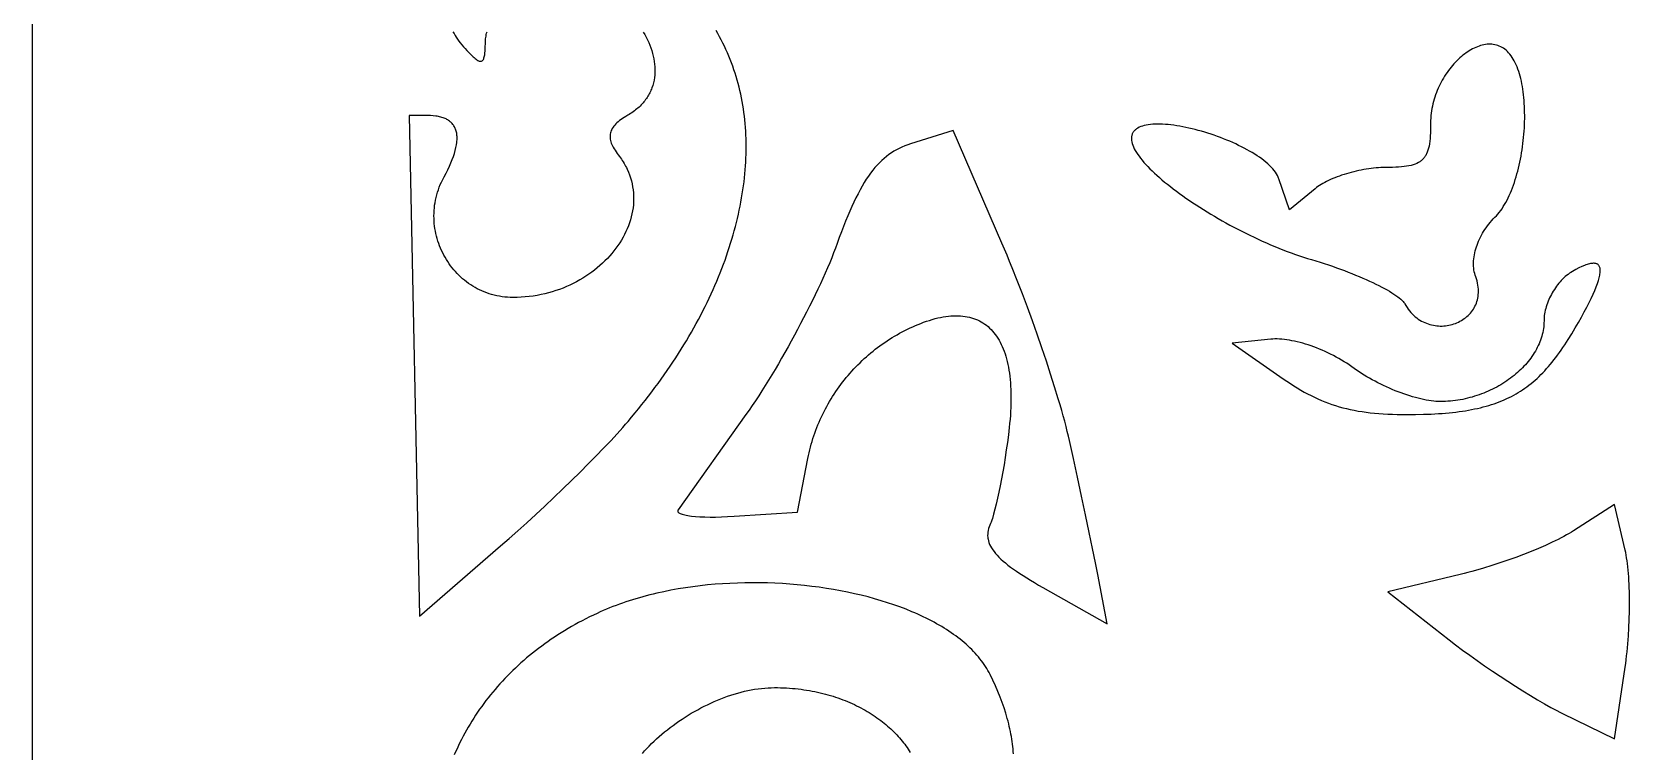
# Model space of a CAD drawing. Extents: x -500 to 500, y -999 to 1001.
# Drawn here: x -500.1 to -166.4, y -382.3 to -232.5 of the extents above; entities that cross this region are included whole.
import ezdxf

# ---------------------------------------------------------------- set-up
doc = ezdxf.new("R2010")
doc.units = 0
doc.layers.add('LAYER_1', color=18, linetype='CONTINUOUS')

msp = doc.modelspace()

# ---------------------------------------------------------------- linework, layer by layer
at = {"layer": 'LAYER_1'}
for points in [[(-0.07, -999.47), (499.93, -999.47), (497.95, 1000.53), (-500.07, 1000.53), (-500.07, -999.47)], [(-199.92, -283.38), (-200.04, -283.04), (-200.13, -282.69), (-200.21, -282.33), (-200.28, -281.96), (-200.33, -281.58), (-200.36, -281.2), (-200.37, -280.82), (-200.37, -280.42), (-200.35, -280.03), (-200.32, -279.63), (-200.27, -279.23), (-200.2, -278.82), (-200.12, -278.41), (-200.03, -278), (-199.91, -277.59), (-199.79, -277.18), (-199.65, -276.77), (-199.49, -276.36), (-199.33, -275.95), (-199.14, -275.55), (-198.95, -275.14), (-198.74, -274.74), (-198.51, -274.34), (-198.28, -273.95), (-198.02, -273.56), (-197.76, -273.17), (-197.49, -272.79), (-197.2, -272.42), (-196.9, -272.06), (-196.58, -271.7), (-196.26, -271.35), (-195.92, -271), (-195.61, -270.69), (-195.31, -270.35), (-195.02, -269.99), (-194.73, -269.61), (-194.45, -269.21), (-194.18, -268.79), (-193.92, -268.36), (-193.66, -267.91), (-193.41, -267.44), (-193.17, -266.95), (-192.93, -266.45), (-192.71, -265.94), (-192.49, -265.41), (-192.28, -264.87), (-192.08, -264.32), (-191.88, -263.75), (-191.7, -263.17), (-191.52, -262.59), (-191.35, -261.99), (-191.19, -261.39), (-191.03, -260.78), (-190.89, -260.16), (-190.75, -259.53), (-190.62, -258.9), (-190.5, -258.26), (-190.39, -257.62), (-190.29, -256.97), (-190.19, -256.32), (-190.11, -255.67), (-190.03, -255.02), (-189.96, -254.36), (-189.9, -253.71), (-189.85, -253.05), (-189.81, -252.4), (-189.78, -251.75), (-189.76, -251.1), (-189.74, -250.45), (-189.74, -249.81), (-189.75, -249.17), (-189.76, -248.54), (-189.78, -247.91), (-189.82, -247.29), (-189.86, -246.68), (-189.91, -246.08), (-189.97, -245.48), (-190.05, -244.89), (-190.13, -244.32), (-190.22, -243.75), (-190.32, -243.2), (-190.43, -242.66), (-190.55, -242.13), (-190.69, -241.61), (-190.83, -241.11), (-190.98, -240.63), (-191.14, -240.16), (-191.31, -239.7), (-191.5, -239.27), (-191.69, -238.85), (-191.89, -238.45), (-192.11, -238.07), (-192.33, -237.71), (-192.57, -237.37), (-192.81, -237.05), (-193.07, -236.75), (-193.33, -236.49), (-193.59, -236.25), (-193.87, -236.03), (-194.15, -235.83), (-194.43, -235.65), (-194.72, -235.5), (-195.02, -235.37), (-195.32, -235.25), (-195.63, -235.16), (-195.94, -235.09), (-196.26, -235.03), (-196.58, -235), (-196.9, -234.98), (-197.23, -234.98), (-197.56, -235), (-197.89, -235.04), (-198.22, -235.1), (-198.56, -235.17), (-198.9, -235.26), (-199.23, -235.37), (-199.57, -235.49), (-199.91, -235.63), (-200.25, -235.79), (-200.58, -235.96), (-200.92, -236.14), (-201.26, -236.34), (-201.59, -236.55), (-201.92, -236.78), (-202.25, -237.02), (-202.57, -237.27), (-202.9, -237.54), (-203.22, -237.82), (-203.53, -238.11), (-203.84, -238.41), (-204.15, -238.73), (-204.45, -239.05), (-204.74, -239.39), (-205.03, -239.74), (-205.32, -240.09), (-205.59, -240.46), (-205.86, -240.84), (-206.12, -241.22), (-206.38, -241.62), (-206.63, -242.02), (-206.86, -242.43), (-207.09, -242.85), (-207.31, -243.28), (-207.53, -243.71), (-207.73, -244.15), (-207.92, -244.6), (-208.1, -245.05), (-208.27, -245.51), (-208.42, -245.98), (-208.57, -246.45), (-208.7, -246.92), (-208.82, -247.4), (-208.93, -247.88), (-209.03, -248.37), (-209.11, -248.86), (-209.18, -249.36), (-209.23, -249.85), (-209.27, -250.35), (-209.29, -250.85), (-209.3, -251.36), (-209.3, -252.08), (-209.32, -252.77), (-209.34, -253.42), (-209.37, -254.04), (-209.42, -254.62), (-209.47, -255.17), (-209.55, -255.68), (-209.63, -256.17), (-209.73, -256.62), (-209.85, -257.04), (-209.99, -257.43), (-210.14, -257.79), (-210.23, -257.96), (-210.31, -258.13), (-210.41, -258.29), (-210.51, -258.44), (-210.61, -258.58), (-210.73, -258.72), (-210.84, -258.86), (-210.96, -258.98), (-211.09, -259.1), (-211.23, -259.22), (-211.37, -259.33), (-211.51, -259.43), (-211.66, -259.53), (-211.82, -259.63), (-212.16, -259.8), (-212.53, -259.95), (-212.92, -260.09), (-213.34, -260.2), (-213.8, -260.3), (-214.28, -260.39), (-214.8, -260.46), (-215.35, -260.52), (-215.94, -260.56), (-216.56, -260.6), (-217.22, -260.62), (-217.91, -260.63), (-218.64, -260.63), (-219.13, -260.64), (-219.62, -260.66), (-220.12, -260.69), (-220.63, -260.72), (-221.14, -260.77), (-221.65, -260.83), (-222.17, -260.9), (-222.69, -260.98), (-223.21, -261.07), (-223.73, -261.17), (-224.25, -261.28), (-224.77, -261.39), (-225.28, -261.52), (-225.8, -261.65), (-226.3, -261.79), (-226.8, -261.93), (-227.3, -262.09), (-227.79, -262.25), (-228.27, -262.41), (-228.74, -262.59), (-229.2, -262.77), (-229.64, -262.95), (-230.08, -263.14), (-230.5, -263.34), (-230.91, -263.54), (-231.31, -263.74), (-231.69, -263.95), (-232.05, -264.17), (-232.39, -264.38), (-232.72, -264.6), (-233.02, -264.83), (-233.31, -265.05), (-238.63, -269.47), (-240.83, -263.02), (-240.89, -262.85), (-240.96, -262.67), (-241.13, -262.32), (-241.33, -261.97), (-241.57, -261.61), (-241.83, -261.26), (-242.12, -260.91), (-242.44, -260.56), (-242.79, -260.22), (-243.16, -259.87), (-243.55, -259.53), (-243.97, -259.19), (-244.41, -258.86), (-244.88, -258.52), (-245.36, -258.2), (-245.86, -257.87), (-246.38, -257.55), (-246.92, -257.24), (-247.47, -256.93), (-248.04, -256.62), (-248.62, -256.32), (-249.21, -256.03), (-249.82, -255.74), (-250.44, -255.46), (-251.06, -255.19), (-251.69, -254.92), (-252.34, -254.67), (-252.98, -254.42), (-253.63, -254.18), (-254.29, -253.94), (-254.95, -253.72), (-255.61, -253.5), (-256.27, -253.3), (-256.93, -253.11), (-257.59, -252.92), (-258.25, -252.75), (-258.9, -252.58), (-259.55, -252.43), (-260.2, -252.29), (-260.83, -252.17), (-261.46, -252.05), (-262.08, -251.95), (-262.69, -251.86), (-263.29, -251.78), (-263.87, -251.72), (-264.45, -251.67), (-265.01, -251.63), (-265.55, -251.61), (-266.07, -251.6), (-266.58, -251.61), (-267.07, -251.64), (-267.54, -251.68), (-267.99, -251.74), (-268.42, -251.81), (-268.83, -251.9), (-269.21, -252.01), (-269.56, -252.13), (-269.89, -252.27), (-270.19, -252.44), (-270.34, -252.52), (-270.47, -252.61), (-270.59, -252.71), (-270.71, -252.81), (-270.82, -252.92), (-270.93, -253.03), (-271.02, -253.15), (-271.11, -253.27), (-271.19, -253.39), (-271.26, -253.52), (-271.32, -253.66), (-271.37, -253.8), (-271.42, -253.94), (-271.45, -254.08), (-271.47, -254.22), (-271.49, -254.37), (-271.5, -254.52), (-271.5, -254.67), (-271.49, -254.83), (-271.48, -254.99), (-271.42, -255.32), (-271.34, -255.66), (-271.22, -256), (-271.07, -256.37), (-270.9, -256.74), (-270.69, -257.11), (-270.46, -257.5), (-270.2, -257.9), (-269.91, -258.31), (-269.6, -258.72), (-269.26, -259.14), (-268.89, -259.57), (-268.51, -260), (-268.09, -260.44), (-267.66, -260.89), (-267.2, -261.34), (-266.72, -261.79), (-266.22, -262.26), (-265.69, -262.72), (-265.15, -263.19), (-264.59, -263.66), (-264.01, -264.13), (-263.41, -264.61), (-262.79, -265.08), (-262.16, -265.56), (-261.51, -266.04), (-260.84, -266.52), (-260.16, -267), (-259.46, -267.48), (-258.75, -267.96), (-258.03, -268.44), (-257.29, -268.91), (-256.54, -269.39), (-255.78, -269.86), (-255.01, -270.33), (-254.23, -270.79), (-253.44, -271.25), (-252.64, -271.71), (-251.84, -272.16), (-251.02, -272.61), (-250.2, -273.05), (-249.37, -273.49), (-248.53, -273.92), (-247.69, -274.34), (-246.85, -274.75), (-246, -275.16), (-245.15, -275.56), (-244.29, -275.95), (-243.43, -276.33), (-242.57, -276.71), (-241.71, -277.07), (-240.85, -277.42), (-239.99, -277.76), (-239.13, -278.09), (-238.27, -278.41), (-237.42, -278.72), (-236.56, -279.01), (-235.71, -279.3), (-234.87, -279.56), (-234.03, -279.82), (-233.15, -280.08), (-232.28, -280.35), (-231.41, -280.63), (-230.56, -280.91), (-229.71, -281.2), (-228.87, -281.5), (-228.04, -281.8), (-227.23, -282.1), (-226.43, -282.4), (-225.65, -282.71), (-224.88, -283.02), (-224.12, -283.33), (-223.39, -283.65), (-222.68, -283.96), (-221.99, -284.27), (-221.32, -284.58), (-220.67, -284.9), (-220.05, -285.2), (-219.46, -285.51), (-218.89, -285.81), (-218.36, -286.11), (-217.85, -286.41), (-217.37, -286.7), (-216.93, -286.98), (-216.52, -287.26), (-216.14, -287.53), (-215.8, -287.79), (-215.5, -288.05), (-215.24, -288.29), (-215.01, -288.53), (-214.83, -288.76), (-214.75, -288.87), (-214.69, -288.98), (-214.45, -289.39), (-214.2, -289.78), (-213.94, -290.14), (-213.67, -290.49), (-213.39, -290.82), (-213.09, -291.13), (-212.79, -291.42), (-212.49, -291.69), (-212.17, -291.94), (-211.85, -292.17), (-211.52, -292.39), (-211.19, -292.59), (-210.85, -292.77), (-210.5, -292.93), (-210.15, -293.07), (-209.8, -293.2), (-209.44, -293.31), (-209.09, -293.41), (-208.73, -293.48), (-208.37, -293.54), (-208, -293.59), (-207.64, -293.62), (-207.28, -293.63), (-206.92, -293.63), (-206.56, -293.61), (-206.21, -293.58), (-205.85, -293.53), (-205.5, -293.47), (-205.16, -293.4), (-204.81, -293.31), (-204.48, -293.2), (-204.15, -293.08), (-203.82, -292.95), (-203.5, -292.81), (-203.19, -292.65), (-202.89, -292.48), (-202.59, -292.3), (-202.31, -292.1), (-202.03, -291.9), (-201.76, -291.68), (-201.51, -291.44), (-201.26, -291.2), (-201.03, -290.95), (-200.81, -290.68), (-200.61, -290.41), (-200.41, -290.12), (-200.23, -289.82), (-200.07, -289.52), (-199.92, -289.2), (-199.79, -288.87), (-199.67, -288.53), (-199.57, -288.19), (-199.49, -287.83), (-199.43, -287.47), (-199.38, -287.1), (-199.36, -286.71), (-199.35, -286.33), (-199.37, -285.93), (-199.4, -285.52), (-199.46, -285.11), (-199.54, -284.69), (-199.64, -284.26), (-199.77, -283.83)], [(-284.38, -317.47), (-284.59, -316.54), (-284.83, -315.55), (-285.09, -314.53), (-285.37, -313.46), (-285.67, -312.34), (-286, -311.19), (-286.34, -310.01), (-286.7, -308.79), (-287.47, -306.26), (-288.3, -303.63), (-289.18, -300.92), (-290.12, -298.15), (-291.09, -295.35), (-292.1, -292.52), (-293.13, -289.71), (-294.18, -286.91), (-295.24, -284.17), (-296.31, -281.49), (-296.84, -280.18), (-297.37, -278.9), (-297.9, -277.64), (-298.42, -276.41), (-308.56, -252.95), (-317.41, -255.73), (-318.02, -255.94), (-318.62, -256.16), (-319.21, -256.4), (-319.78, -256.67), (-320.33, -256.95), (-320.88, -257.26), (-321.41, -257.59), (-321.92, -257.95), (-322.43, -258.33), (-322.93, -258.74), (-323.42, -259.18), (-323.89, -259.65), (-324.36, -260.14), (-324.83, -260.67), (-325.28, -261.22), (-325.73, -261.81), (-326.18, -262.44), (-326.62, -263.1), (-327.05, -263.79), (-327.48, -264.52), (-327.91, -265.29), (-328.34, -266.09), (-328.77, -266.94), (-329.2, -267.82), (-329.63, -268.75), (-330.05, -269.72), (-330.49, -270.73), (-330.92, -271.79), (-331.36, -272.89), (-331.8, -274.04), (-332.24, -275.23), (-332.69, -276.48), (-333.04, -277.42), (-333.42, -278.4), (-333.82, -279.41), (-334.24, -280.45), (-334.69, -281.51), (-335.17, -282.6), (-335.66, -283.71), (-336.18, -284.84), (-336.72, -285.99), (-337.27, -287.16), (-337.84, -288.33), (-338.43, -289.52), (-339.03, -290.72), (-339.65, -291.92), (-340.28, -293.13), (-340.92, -294.34), (-341.57, -295.55), (-342.22, -296.75), (-342.89, -297.95), (-343.56, -299.14), (-344.23, -300.33), (-344.91, -301.5), (-345.59, -302.66), (-346.28, -303.8), (-346.96, -304.92), (-347.64, -306.02), (-348.32, -307.09), (-349, -308.14), (-349.67, -309.17), (-350.34, -310.16), (-350.99, -311.12), (-351.64, -312.05), (-365.73, -331.87), (-365.8, -331.98), (-365.82, -332.04), (-365.83, -332.09), (-365.83, -332.14), (-365.82, -332.2), (-365.8, -332.25), (-365.78, -332.3), (-365.71, -332.4), (-365.61, -332.49), (-365.47, -332.58), (-365.31, -332.66), (-365.11, -332.74), (-364.89, -332.82), (-364.63, -332.89), (-364.35, -332.96), (-364.05, -333.02), (-363.71, -333.08), (-363.36, -333.14), (-362.97, -333.18), (-362.14, -333.27), (-361.21, -333.33), (-360.2, -333.37), (-359.12, -333.39), (-357.96, -333.38), (-356.74, -333.35), (-355.46, -333.3), (-354.12, -333.22), (-340.93, -332.35), (-338.77, -321.2), (-338.65, -320.6), (-338.52, -320), (-338.37, -319.41), (-338.22, -318.81), (-338.06, -318.23), (-337.89, -317.64), (-337.71, -317.06), (-337.52, -316.48), (-337.32, -315.9), (-337.12, -315.33), (-336.9, -314.76), (-336.67, -314.2), (-336.44, -313.64), (-336.2, -313.08), (-335.94, -312.53), (-335.68, -311.99), (-335.41, -311.44), (-335.14, -310.9), (-334.85, -310.37), (-334.56, -309.84), (-334.25, -309.32), (-333.94, -308.8), (-333.62, -308.29), (-333.3, -307.78), (-332.96, -307.27), (-332.62, -306.78), (-332.27, -306.28), (-331.91, -305.8), (-331.54, -305.31), (-331.17, -304.84), (-330.79, -304.37), (-330.4, -303.91), (-330.01, -303.45), (-329.61, -303), (-329.2, -302.55), (-328.78, -302.11), (-328.36, -301.68), (-327.93, -301.26), (-327.5, -300.84), (-327.06, -300.42), (-326.61, -300.02), (-326.15, -299.62), (-325.69, -299.23), (-325.22, -298.85), (-324.75, -298.47), (-324.27, -298.1), (-323.79, -297.74), (-323.3, -297.39), (-322.8, -297.04), (-322.3, -296.71), (-321.79, -296.38), (-321.27, -296.05), (-320.76, -295.74), (-320.23, -295.44), (-319.7, -295.14), (-319.17, -294.85), (-318.63, -294.57), (-318.08, -294.3), (-317.53, -294.04), (-316.98, -293.78), (-316.42, -293.54), (-315.86, -293.31), (-315.29, -293.08), (-314.72, -292.86), (-314.1, -292.64), (-313.5, -292.45), (-312.91, -292.26), (-312.32, -292.1), (-311.75, -291.96), (-311.18, -291.84), (-310.62, -291.73), (-310.08, -291.65), (-309.54, -291.58), (-309.02, -291.53), (-308.5, -291.5), (-308, -291.49), (-307.5, -291.49), (-307.01, -291.52), (-306.54, -291.56), (-306.08, -291.62), (-305.62, -291.7), (-305.18, -291.8), (-304.74, -291.91), (-304.32, -292.05), (-303.91, -292.2), (-303.51, -292.37), (-303.12, -292.56), (-302.74, -292.76), (-302.37, -292.98), (-302.01, -293.22), (-301.66, -293.48), (-301.32, -293.76), (-301, -294.05), (-300.68, -294.36), (-300.38, -294.69), (-300.09, -295.03), (-299.81, -295.39), (-299.53, -295.77), (-299.28, -296.16), (-299.03, -296.58), (-298.79, -297.01), (-298.57, -297.45), (-298.35, -297.92), (-298.15, -298.4), (-297.96, -298.89), (-297.78, -299.4), (-297.62, -299.93), (-297.46, -300.48), (-297.32, -301.04), (-297.19, -301.62), (-297.07, -302.22), (-296.96, -302.83), (-296.87, -303.46), (-296.78, -304.1), (-296.71, -304.76), (-296.65, -305.43), (-296.61, -306.12), (-296.57, -306.83), (-296.55, -307.56), (-296.54, -308.29), (-296.54, -309.05), (-296.56, -309.82), (-296.58, -310.6), (-296.62, -311.4), (-296.67, -312.22), (-296.74, -313.05), (-296.82, -313.9), (-296.91, -314.76), (-297.09, -316.31), (-297.29, -317.86), (-297.51, -319.42), (-297.74, -320.97), (-297.98, -322.5), (-298.24, -324), (-298.5, -325.46), (-298.77, -326.86), (-299.05, -328.21), (-299.33, -329.49), (-299.6, -330.68), (-299.88, -331.78), (-300.15, -332.78), (-300.42, -333.67), (-300.55, -334.07), (-300.68, -334.43), (-300.8, -334.76), (-300.93, -335.06), (-301.08, -335.43), (-301.2, -335.8), (-301.29, -336.17), (-301.36, -336.53), (-301.39, -336.9), (-301.4, -337.26), (-301.37, -337.62), (-301.35, -337.8), (-301.32, -337.99), (-301.24, -338.35), (-301.12, -338.71), (-300.98, -339.08), (-300.8, -339.45), (-300.59, -339.82), (-300.35, -340.2), (-300.07, -340.57), (-299.76, -340.96), (-299.42, -341.34), (-299.04, -341.74), (-298.63, -342.14), (-298.18, -342.54), (-297.69, -342.95), (-297.18, -343.37), (-296.62, -343.79), (-296.03, -344.23), (-295.4, -344.67), (-294.73, -345.12), (-294.02, -345.58), (-293.28, -346.06), (-292.49, -346.54), (-291.67, -347.03), (-290.81, -347.54), (-289.91, -348.05), (-276.53, -355.63), (-278.5, -345.35), (-278.97, -342.92), (-279.57, -339.96), (-280.27, -336.59), (-281.04, -332.91), (-281.86, -329.05), (-282.71, -325.11), (-283.55, -321.21)], [(-179.96, -295.23), (-179.24, -294.02), (-178.57, -292.87), (-177.95, -291.76), (-177.37, -290.71), (-176.84, -289.71), (-176.36, -288.77), (-175.92, -287.87), (-175.52, -287.03), (-175.17, -286.24), (-174.87, -285.5), (-174.62, -284.81), (-174.41, -284.18), (-174.32, -283.88), (-174.24, -283.6), (-174.18, -283.32), (-174.12, -283.06), (-174.08, -282.82), (-174.05, -282.58), (-174.03, -282.36), (-174.02, -282.16), (-174.03, -281.96), (-174.04, -281.78), (-174.07, -281.61), (-174.11, -281.45), (-174.16, -281.31), (-174.22, -281.18), (-174.29, -281.06), (-174.37, -280.96), (-174.47, -280.86), (-174.58, -280.79), (-174.69, -280.72), (-174.82, -280.67), (-174.97, -280.63), (-175.12, -280.6), (-175.28, -280.58), (-175.46, -280.58), (-175.65, -280.59), (-175.84, -280.61), (-176.05, -280.65), (-176.28, -280.7), (-176.51, -280.76), (-176.75, -280.84), (-177.01, -280.92), (-177.28, -281.02), (-177.85, -281.26), (-178.46, -281.55), (-179.12, -281.89), (-179.83, -282.29), (-180.13, -282.47), (-180.43, -282.66), (-180.72, -282.88), (-181.01, -283.1), (-181.3, -283.34), (-181.58, -283.6), (-181.85, -283.86), (-182.12, -284.14), (-182.38, -284.43), (-182.63, -284.72), (-182.88, -285.03), (-183.12, -285.35), (-183.35, -285.67), (-183.57, -286.01), (-183.79, -286.35), (-183.99, -286.69), (-184.19, -287.04), (-184.37, -287.4), (-184.55, -287.76), (-184.71, -288.13), (-184.87, -288.49), (-185.01, -288.86), (-185.14, -289.24), (-185.26, -289.61), (-185.37, -289.98), (-185.46, -290.36), (-185.54, -290.73), (-185.6, -291.1), (-185.66, -291.47), (-185.69, -291.83), (-185.72, -292.19), (-185.72, -292.55), (-185.73, -292.96), (-185.75, -293.37), (-185.79, -293.77), (-185.84, -294.17), (-185.91, -294.57), (-185.99, -294.97), (-186.08, -295.37), (-186.19, -295.77), (-186.31, -296.16), (-186.45, -296.55), (-186.6, -296.94), (-186.76, -297.33), (-186.93, -297.71), (-187.12, -298.09), (-187.31, -298.47), (-187.52, -298.84), (-187.74, -299.21), (-187.98, -299.58), (-188.22, -299.94), (-188.48, -300.3), (-188.74, -300.65), (-189.02, -301), (-189.3, -301.35), (-189.6, -301.68), (-189.91, -302.02), (-190.22, -302.35), (-190.55, -302.67), (-190.89, -302.99), (-191.23, -303.31), (-191.58, -303.61), (-191.94, -303.91), (-192.32, -304.21), (-192.69, -304.5), (-193.08, -304.78), (-193.47, -305.05), (-193.87, -305.32), (-194.28, -305.58), (-194.7, -305.84), (-195.12, -306.09), (-195.55, -306.33), (-195.99, -306.56), (-196.43, -306.78), (-196.88, -307), (-197.33, -307.2), (-197.79, -307.4), (-198.25, -307.59), (-198.72, -307.77), (-199.2, -307.95), (-199.67, -308.11), (-200.16, -308.26), (-200.64, -308.41), (-201.14, -308.54), (-201.63, -308.67), (-202.13, -308.78), (-202.63, -308.89), (-203.14, -308.98), (-203.64, -309.07), (-204.15, -309.14), (-204.67, -309.2), (-205.18, -309.26), (-205.7, -309.3), (-206.22, -309.33), (-206.74, -309.34), (-207.26, -309.35), (-207.71, -309.34), (-208.18, -309.31), (-208.66, -309.27), (-209.16, -309.21), (-209.68, -309.13), (-210.21, -309.04), (-210.76, -308.93), (-211.31, -308.81), (-211.88, -308.67), (-212.45, -308.52), (-213.04, -308.35), (-213.63, -308.17), (-214.22, -307.98), (-214.83, -307.77), (-215.43, -307.56), (-216.04, -307.33), (-216.65, -307.09), (-217.26, -306.84), (-217.87, -306.58), (-218.47, -306.31), (-219.08, -306.03), (-219.67, -305.74), (-220.27, -305.45), (-220.85, -305.14), (-221.43, -304.83), (-222, -304.51), (-222.56, -304.18), (-223.11, -303.85), (-223.65, -303.51), (-224.17, -303.17), (-224.68, -302.82), (-225.17, -302.47), (-225.68, -302.1), (-226.21, -301.74), (-226.74, -301.39), (-227.28, -301.05), (-227.83, -300.72), (-228.39, -300.4), (-228.95, -300.09), (-229.52, -299.78), (-230.09, -299.49), (-230.67, -299.21), (-231.25, -298.94), (-231.83, -298.68), (-232.41, -298.44), (-233, -298.2), (-233.58, -297.98), (-234.16, -297.77), (-234.74, -297.57), (-235.32, -297.39), (-235.89, -297.22), (-236.45, -297.06), (-237.02, -296.92), (-237.57, -296.79), (-238.12, -296.68), (-238.65, -296.58), (-239.18, -296.5), (-239.7, -296.44), (-240.21, -296.38), (-240.71, -296.35), (-241.19, -296.33), (-241.66, -296.33), (-242.12, -296.35), (-242.55, -296.38), (-250.56, -297.17), (-239.93, -304.61), (-239.19, -305.12), (-238.46, -305.61), (-237.73, -306.08), (-237.01, -306.53), (-236.29, -306.96), (-235.57, -307.37), (-234.86, -307.75), (-234.14, -308.12), (-233.43, -308.47), (-232.71, -308.81), (-231.99, -309.12), (-231.27, -309.41), (-230.54, -309.69), (-229.81, -309.95), (-229.06, -310.19), (-228.31, -310.42), (-227.55, -310.63), (-226.78, -310.83), (-225.99, -311), (-225.19, -311.17), (-224.38, -311.32), (-223.55, -311.45), (-222.71, -311.57), (-221.85, -311.68), (-220.96, -311.77), (-220.06, -311.85), (-219.14, -311.91), (-218.19, -311.96), (-217.22, -312), (-216.23, -312.03), (-215.21, -312.05), (-214.16, -312.06), (-212.44, -312.04), (-210.79, -312.01), (-209.19, -311.95), (-207.66, -311.87), (-206.91, -311.81), (-206.18, -311.75), (-205.45, -311.69), (-204.75, -311.62), (-204.05, -311.54), (-203.37, -311.45), (-202.7, -311.36), (-202.05, -311.25), (-201.4, -311.14), (-200.77, -311.03), (-200.14, -310.9), (-199.53, -310.77), (-198.93, -310.63), (-198.34, -310.48), (-197.77, -310.32), (-197.2, -310.16), (-196.64, -309.98), (-196.09, -309.8), (-195.55, -309.61), (-195.02, -309.41), (-194.5, -309.2), (-193.99, -308.98), (-193.48, -308.75), (-192.99, -308.52), (-192.5, -308.27), (-192.02, -308.01), (-191.54, -307.75), (-191.08, -307.47), (-190.62, -307.18), (-190.17, -306.89), (-189.72, -306.58), (-189.28, -306.26), (-188.85, -305.94), (-188.42, -305.6), (-188, -305.25), (-187.58, -304.89), (-187.17, -304.52), (-186.76, -304.14), (-186.36, -303.75), (-185.96, -303.34), (-185.57, -302.93), (-185.18, -302.5), (-184.79, -302.06), (-184.41, -301.61), (-184.03, -301.14), (-183.65, -300.67), (-183.27, -300.18), (-182.9, -299.68), (-182.53, -299.17), (-182.16, -298.65), (-181.79, -298.11), (-181.42, -297.56), (-181.05, -297), (-180.69, -296.42)], [(-168.85, -340.26), (-171.09, -330.76), (-179.57, -336.24), (-180.02, -336.53), (-180.51, -336.82), (-181.03, -337.11), (-181.58, -337.42), (-182.15, -337.72), (-182.76, -338.03), (-183.39, -338.34), (-184.05, -338.65), (-184.72, -338.97), (-185.42, -339.28), (-186.88, -339.92), (-188.4, -340.55), (-189.98, -341.17), (-191.6, -341.78), (-193.26, -342.37), (-194.93, -342.95), (-196.6, -343.49), (-198.27, -344.01), (-199.93, -344.49), (-200.74, -344.71), (-201.55, -344.93), (-202.35, -345.13), (-203.13, -345.32), (-218.22, -348.92), (-205.44, -358.95), (-204.09, -359.99), (-202.66, -361.07), (-201.17, -362.16), (-199.63, -363.26), (-198.06, -364.36), (-196.46, -365.45), (-194.85, -366.53), (-193.25, -367.58), (-191.65, -368.61), (-190.09, -369.59), (-188.55, -370.53), (-187.07, -371.42), (-185.65, -372.24), (-184.3, -373), (-183.04, -373.67), (-182.44, -373.98), (-181.87, -374.26), (-171.08, -379.56), (-168.85, -364.65), (-168.74, -363.88), (-168.63, -363.09), (-168.54, -362.28), (-168.45, -361.47), (-168.36, -360.64), (-168.29, -359.81), (-168.22, -358.97), (-168.16, -358.12), (-168.06, -356.42), (-167.99, -354.71), (-167.94, -353.01), (-167.93, -351.34), (-167.95, -349.7), (-167.96, -348.9), (-167.99, -348.11), (-168.02, -347.34), (-168.06, -346.58), (-168.11, -345.84), (-168.16, -345.12), (-168.22, -344.42), (-168.29, -343.74), (-168.37, -343.09), (-168.45, -342.47), (-168.54, -341.87), (-168.64, -341.3), (-168.74, -340.76)]]:
    msp.add_lwpolyline(points, close=True, dxfattribs=at)
for points in [[(-373.03, -232.44), (-372.7, -232.98), (-372.4, -233.53), (-372.12, -234.08), (-371.86, -234.63), (-371.63, -235.19), (-371.41, -235.76), (-371.22, -236.32), (-371.06, -236.89), (-370.91, -237.45), (-370.79, -238.02), (-370.7, -238.59), (-370.63, -239.15), (-370.59, -239.72), (-370.57, -240.28), (-370.58, -240.83), (-370.61, -241.39), (-370.67, -241.93), (-370.76, -242.48), (-370.88, -243.01), (-371.02, -243.54), (-371.19, -244.06), (-371.29, -244.32), (-371.4, -244.57), (-371.51, -244.82), (-371.63, -245.07), (-371.75, -245.32), (-371.89, -245.56), (-372.03, -245.81), (-372.18, -246.05), (-372.33, -246.28), (-372.5, -246.52), (-372.67, -246.75), (-372.85, -246.97), (-373.04, -247.2), (-373.23, -247.42), (-373.44, -247.63), (-373.65, -247.85), (-373.87, -248.06), (-374.1, -248.26), (-374.33, -248.46), (-374.58, -248.66), (-374.83, -248.86), (-375.09, -249.05), (-375.36, -249.23), (-375.63, -249.41), (-375.92, -249.59), (-376.21, -249.76), (-376.6, -249.99), (-376.96, -250.21), (-377.3, -250.44), (-377.62, -250.66), (-377.92, -250.89), (-378.2, -251.11), (-378.46, -251.34), (-378.69, -251.57), (-378.91, -251.8), (-379.1, -252.03), (-379.27, -252.26), (-379.43, -252.49), (-379.56, -252.73), (-379.67, -252.97), (-379.76, -253.21), (-379.82, -253.45), (-379.87, -253.7), (-379.9, -253.96), (-379.91, -254.21), (-379.9, -254.47), (-379.86, -254.74), (-379.81, -255.01), (-379.74, -255.28), (-379.64, -255.56), (-379.53, -255.85), (-379.39, -256.14), (-379.24, -256.44), (-379.07, -256.75), (-378.87, -257.06), (-378.66, -257.38), (-378.43, -257.7), (-378.18, -258.03), (-377.96, -258.32), (-377.75, -258.61), (-377.55, -258.9), (-377.35, -259.19), (-377.17, -259.48), (-376.99, -259.78), (-376.82, -260.07), (-376.66, -260.37), (-376.51, -260.67), (-376.36, -260.97), (-376.09, -261.58), (-375.86, -262.19), (-375.65, -262.8), (-375.47, -263.42), (-375.32, -264.04), (-375.2, -264.66), (-375.11, -265.29), (-375.04, -265.92), (-375.01, -266.54), (-375, -267.17), (-375.02, -267.8), (-375.06, -268.43), (-375.13, -269.06), (-375.23, -269.68), (-375.35, -270.3), (-375.5, -270.93), (-375.67, -271.54), (-375.87, -272.16), (-376.09, -272.77), (-376.34, -273.37), (-376.6, -273.97), (-376.89, -274.56), (-377.2, -275.15), (-377.54, -275.73), (-377.89, -276.31), (-378.27, -276.87), (-378.67, -277.43), (-379.09, -277.98), (-379.53, -278.52), (-379.98, -279.04), (-380.46, -279.56), (-380.96, -280.07), (-381.47, -280.57), (-382, -281.05), (-382.55, -281.52), (-383.12, -281.98), (-383.71, -282.42), (-384.31, -282.85), (-384.93, -283.27), (-385.56, -283.67), (-386.21, -284.05), (-386.87, -284.42), (-387.55, -284.77), (-388.24, -285.11), (-388.95, -285.43), (-389.67, -285.72), (-390.4, -286), (-391.15, -286.26), (-391.91, -286.5), (-392.68, -286.72), (-393.46, -286.92), (-394.25, -287.1), (-395.05, -287.26), (-395.87, -287.39), (-396.69, -287.5), (-397.52, -287.59), (-398.37, -287.65), (-399.22, -287.69), (-400.08, -287.7), (-400.66, -287.69), (-401.23, -287.66), (-401.8, -287.61), (-402.36, -287.54), (-402.91, -287.45), (-403.45, -287.34), (-403.99, -287.22), (-404.52, -287.08), (-405.04, -286.92), (-405.55, -286.74), (-406.05, -286.55), (-406.55, -286.34), (-407.03, -286.11), (-407.51, -285.87), (-407.97, -285.61), (-408.43, -285.34), (-408.87, -285.06), (-409.31, -284.76), (-409.73, -284.44), (-410.15, -284.12), (-410.55, -283.78), (-410.94, -283.43), (-411.33, -283.07), (-411.69, -282.69), (-412.05, -282.31), (-412.4, -281.91), (-412.73, -281.5), (-413.05, -281.08), (-413.36, -280.66), (-413.65, -280.22), (-413.94, -279.78), (-414.2, -279.32), (-414.46, -278.86), (-414.7, -278.39), (-414.93, -277.91), (-415.14, -277.43), (-415.34, -276.94), (-415.52, -276.44), (-415.69, -275.94), (-415.84, -275.43), (-415.98, -274.92), (-416.11, -274.4), (-416.21, -273.88), (-416.3, -273.35), (-416.38, -272.83), (-416.44, -272.29), (-416.48, -271.76), (-416.5, -271.22), (-416.51, -270.68), (-416.5, -270.14), (-416.47, -269.6), (-416.43, -269.05), (-416.37, -268.51), (-416.29, -267.97), (-416.19, -267.42), (-416.07, -266.88), (-415.93, -266.34), (-415.77, -265.8), (-415.6, -265.26), (-415.4, -264.72), (-415.19, -264.19), (-414.95, -263.66), (-414.7, -263.13), (-414.42, -262.61), (-414.01, -261.84), (-413.64, -261.09), (-413.29, -260.37), (-412.98, -259.67), (-412.71, -258.99), (-412.46, -258.34), (-412.26, -257.7), (-412.08, -257.1), (-411.94, -256.51), (-411.83, -255.95), (-411.76, -255.41), (-411.73, -255.15), (-411.71, -254.9), (-411.71, -254.65), (-411.71, -254.41), (-411.72, -254.18), (-411.73, -253.95), (-411.76, -253.72), (-411.79, -253.5), (-411.83, -253.29), (-411.88, -253.09), (-411.94, -252.89), (-412.01, -252.69), (-412.08, -252.51), (-412.17, -252.33), (-412.26, -252.15), (-412.36, -251.98), (-412.47, -251.82), (-412.59, -251.66), (-412.71, -251.51), (-412.84, -251.37), (-412.99, -251.23), (-413.14, -251.1), (-413.29, -250.98), (-413.46, -250.86), (-413.64, -250.74), (-413.82, -250.64), (-414.01, -250.54), (-414.21, -250.44), (-414.42, -250.36), (-414.63, -250.28), (-414.86, -250.2), (-415.09, -250.13), (-415.33, -250.07), (-415.58, -250.02), (-415.84, -249.97), (-416.1, -249.93), (-416.66, -249.86), (-417.25, -249.82), (-417.87, -249.81), (-421.65, -249.81), (-419.52, -354), (-402.66, -339.41), (-400.89, -337.87), (-399.07, -336.25), (-397.22, -334.58), (-395.35, -332.85), (-393.47, -331.1), (-391.6, -329.33), (-389.74, -327.55), (-387.92, -325.78), (-386.14, -324.03), (-384.43, -322.31), (-382.78, -320.65), (-381.23, -319.04), (-379.77, -317.51), (-378.43, -316.06), (-377.22, -314.72), (-376.67, -314.09), (-376.15, -313.49), (-375.41, -312.61), (-374.69, -311.73), (-373.97, -310.86), (-373.27, -309.98), (-372.57, -309.1), (-371.89, -308.22), (-371.22, -307.33), (-370.56, -306.45), (-369.91, -305.57), (-369.27, -304.68), (-368.65, -303.79), (-368.03, -302.91), (-367.43, -302.02), (-366.84, -301.13), (-366.25, -300.25), (-365.68, -299.36), (-365.13, -298.47), (-364.58, -297.58), (-364.04, -296.69), (-363.52, -295.8), (-363, -294.92), (-362.5, -294.03), (-362.01, -293.14), (-361.53, -292.25), (-361.06, -291.36), (-360.61, -290.48), (-360.16, -289.59), (-359.73, -288.71), (-359.3, -287.82), (-358.89, -286.94), (-358.49, -286.05), (-358.1, -285.17), (-357.72, -284.29), (-357.36, -283.41), (-357, -282.53), (-356.66, -281.65), (-356.32, -280.77), (-356, -279.9), (-355.69, -279.02), (-355.39, -278.15), (-355.11, -277.28), (-354.83, -276.41), (-354.57, -275.54), (-354.31, -274.68), (-354.07, -273.82), (-353.84, -272.95), (-353.62, -272.09), (-353.41, -271.24), (-353.21, -270.38), (-353.03, -269.53), (-352.85, -268.68), (-352.69, -267.83), (-352.54, -266.98), (-352.4, -266.14), (-352.27, -265.3), (-352.15, -264.46), (-352.05, -263.63), (-351.95, -262.8), (-351.87, -261.97), (-351.8, -261.14), (-351.74, -260.32), (-351.69, -259.5), (-351.65, -258.68), (-351.62, -257.87), (-351.61, -257.06), (-351.6, -256.25), (-351.61, -255.45), (-351.63, -254.65), (-351.66, -253.86), (-351.7, -253.07), (-351.75, -252.28), (-351.82, -251.5), (-351.89, -250.72), (-351.98, -249.94), (-352.08, -249.17), (-352.19, -248.4), (-352.31, -247.64), (-352.44, -246.88), (-352.59, -246.13), (-352.74, -245.38), (-352.91, -244.64), (-353.09, -243.9), (-353.28, -243.16), (-353.48, -242.43), (-353.69, -241.71), (-353.92, -240.99), (-354.15, -240.28), (-354.4, -239.57), (-354.66, -238.86), (-354.93, -238.16), (-355.21, -237.47), (-355.5, -236.78), (-355.8, -236.1), (-356.12, -235.42), (-356.44, -234.75), (-356.78, -234.09), (-357.13, -233.43), (-357.49, -232.77), (-357.86, -232.13)], [(-412.56, -232.38), (-412.34, -232.76), (-412.11, -233.15), (-411.87, -233.54), (-411.6, -233.93), (-411.33, -234.32), (-411.03, -234.71), (-410.72, -235.1), (-410.39, -235.49), (-410.05, -235.89), (-409.69, -236.28), (-409.13, -236.86), (-408.63, -237.36), (-408.39, -237.58), (-408.17, -237.77), (-407.97, -237.95), (-407.77, -238.1), (-407.59, -238.23), (-407.41, -238.34), (-407.25, -238.42), (-407.1, -238.48), (-406.96, -238.52), (-406.83, -238.54), (-406.71, -238.53), (-406.6, -238.5), (-406.5, -238.45), (-406.4, -238.37), (-406.32, -238.28), (-406.24, -238.15), (-406.17, -238.01), (-406.11, -237.83), (-406.06, -237.64), (-406.01, -237.42), (-405.97, -237.18), (-405.93, -236.91), (-405.88, -236.3), (-405.84, -235.6), (-405.82, -234.79), (-405.82, -234.48), (-405.8, -234.18), (-405.77, -233.88), (-405.73, -233.58), (-405.68, -233.28), (-405.63, -232.99), (-405.56, -232.69), (-405.48, -232.4)], [(-296.03, -382.67), (-296.06, -382.16), (-296.11, -381.66), (-296.16, -381.15), (-296.22, -380.64), (-296.29, -380.12), (-296.37, -379.6), (-296.46, -379.08), (-296.55, -378.56), (-296.66, -378.03), (-296.77, -377.49), (-296.89, -376.96), (-297.02, -376.42), (-297.16, -375.88), (-297.31, -375.33), (-297.47, -374.78), (-297.63, -374.23), (-297.99, -373.12), (-298.38, -371.99), (-298.81, -370.85), (-299.27, -369.7), (-299.77, -368.54), (-300.31, -367.37), (-300.88, -366.18), (-301.1, -365.76), (-301.33, -365.33), (-301.57, -364.92), (-301.83, -364.5), (-302.1, -364.09), (-302.38, -363.69), (-302.68, -363.29), (-302.99, -362.89), (-303.31, -362.5), (-303.64, -362.11), (-303.98, -361.73), (-304.34, -361.35), (-304.7, -360.97), (-305.08, -360.6), (-305.47, -360.23), (-305.87, -359.87), (-306.28, -359.52), (-306.7, -359.16), (-307.13, -358.81), (-307.58, -358.47), (-308.03, -358.13), (-308.49, -357.8), (-308.96, -357.47), (-309.45, -357.14), (-309.94, -356.82), (-310.44, -356.51), (-310.95, -356.19), (-311.47, -355.89), (-312, -355.59), (-312.54, -355.29), (-313.08, -355), (-313.64, -354.71), (-314.2, -354.43), (-314.77, -354.15), (-315.35, -353.88), (-315.94, -353.61), (-316.53, -353.35), (-317.13, -353.09), (-318.36, -352.59), (-319.62, -352.11), (-320.9, -351.65), (-322.21, -351.21), (-323.54, -350.8), (-324.89, -350.4), (-326.27, -350.02), (-327.67, -349.67), (-329.09, -349.34), (-330.52, -349.03), (-331.98, -348.74), (-333.45, -348.47), (-334.93, -348.23), (-336.43, -348.01), (-337.94, -347.81), (-339.46, -347.63), (-340.98, -347.48), (-342.52, -347.35), (-344.07, -347.25), (-345.62, -347.16), (-347.17, -347.11), (-348.73, -347.07), (-350.29, -347.07), (-351.85, -347.08), (-353.41, -347.12), (-354.97, -347.19), (-356.53, -347.28), (-358.08, -347.39), (-359.62, -347.53), (-361.16, -347.7), (-362.69, -347.89), (-364.22, -348.11), (-365.73, -348.36), (-367.23, -348.63), (-368.71, -348.93), (-370.19, -349.26), (-370.92, -349.43), (-371.64, -349.61), (-372.37, -349.8), (-373.08, -349.99), (-373.8, -350.19), (-374.51, -350.4), (-375.21, -350.61), (-375.91, -350.83), (-376.6, -351.06), (-377.29, -351.3), (-377.97, -351.54), (-378.65, -351.79), (-379.32, -352.04), (-379.99, -352.31), (-380.65, -352.58), (-381.3, -352.86), (-381.95, -353.14), (-382.59, -353.43), (-383.37, -353.8), (-384.15, -354.18), (-384.92, -354.57), (-385.68, -354.96), (-386.43, -355.36), (-387.17, -355.77), (-387.9, -356.18), (-388.63, -356.61), (-389.34, -357.04), (-390.05, -357.47), (-390.75, -357.92), (-391.44, -358.37), (-392.12, -358.83), (-392.79, -359.29), (-393.45, -359.76), (-394.11, -360.24), (-394.75, -360.72), (-395.38, -361.21), (-396.01, -361.71), (-396.63, -362.21), (-397.24, -362.72), (-397.83, -363.23), (-398.42, -363.75), (-399, -364.28), (-399.58, -364.81), (-400.14, -365.35), (-400.69, -365.89), (-401.23, -366.44), (-401.77, -366.99), (-402.29, -367.55), (-402.81, -368.11), (-403.31, -368.68), (-403.81, -369.25), (-404.3, -369.83), (-404.77, -370.41), (-405.24, -371), (-405.7, -371.59), (-406.15, -372.19), (-406.59, -372.79), (-407.02, -373.39), (-407.44, -374), (-407.85, -374.62), (-408.25, -375.23), (-408.64, -375.85), (-409.02, -376.48), (-409.39, -377.11), (-409.75, -377.74), (-410.11, -378.38), (-410.45, -379.01), (-410.78, -379.66), (-411.1, -380.3), (-411.42, -380.95), (-411.72, -381.6), (-412.01, -382.26), (-412.29, -382.91)], [(-373.18, -382.59), (-372.72, -382.08), (-372.25, -381.56), (-371.77, -381.05), (-371.27, -380.55), (-370.75, -380.05), (-370.22, -379.56), (-369.68, -379.07), (-369.13, -378.59), (-368.56, -378.12), (-367.98, -377.65), (-367.4, -377.19), (-366.8, -376.74), (-366.19, -376.3), (-365.57, -375.87), (-364.94, -375.45), (-364.3, -375.03), (-363.66, -374.63), (-363.01, -374.24), (-362.35, -373.85), (-361.68, -373.48), (-361.01, -373.12), (-360.33, -372.77), (-359.65, -372.44), (-358.96, -372.11), (-358.27, -371.8), (-357.58, -371.51), (-356.88, -371.23), (-356.18, -370.96), (-355.48, -370.7), (-354.77, -370.46), (-354.07, -370.24), (-353.36, -370.03), (-352.65, -369.84), (-351.95, -369.66), (-351.24, -369.51), (-350.54, -369.36), (-349.84, -369.24), (-349.14, -369.13), (-348.44, -369.05), (-347.75, -368.98), (-347.06, -368.93), (-346.37, -368.9), (-345.69, -368.89), (-345.06, -368.89), (-344.44, -368.91), (-343.82, -368.93), (-343.2, -368.96), (-342.59, -369), (-341.99, -369.05), (-341.39, -369.1), (-340.79, -369.17), (-340.2, -369.24), (-339.62, -369.32), (-339.04, -369.41), (-338.46, -369.5), (-337.9, -369.61), (-337.33, -369.72), (-336.77, -369.84), (-336.22, -369.96), (-335.67, -370.1), (-335.13, -370.24), (-334.6, -370.39), (-334.07, -370.54), (-333.54, -370.7), (-333.02, -370.87), (-332.51, -371.04), (-332.01, -371.22), (-331.51, -371.41), (-331.01, -371.6), (-330.52, -371.8), (-330.04, -372.01), (-329.57, -372.22), (-329.1, -372.43), (-328.64, -372.66), (-328.18, -372.88), (-327.74, -373.12), (-327.29, -373.35), (-326.86, -373.6), (-326.43, -373.85), (-326.01, -374.1), (-325.6, -374.36), (-325.19, -374.62), (-324.79, -374.89), (-324.4, -375.16), (-324.01, -375.44), (-323.63, -375.72), (-323.26, -376), (-322.9, -376.29), (-322.54, -376.58), (-322.2, -376.88), (-321.86, -377.18), (-321.52, -377.48), (-321.2, -377.79), (-320.88, -378.1), (-320.57, -378.41), (-320.27, -378.73), (-319.98, -379.05), (-319.7, -379.37), (-319.42, -379.7), (-319.15, -380.03), (-318.89, -380.36), (-318.64, -380.69), (-318.4, -381.03), (-318.16, -381.36), (-317.94, -381.7), (-317.72, -382.05), (-317.51, -382.39)]]:
    msp.add_lwpolyline(points, dxfattribs=at)

doc.saveas('drawing.dxf')
